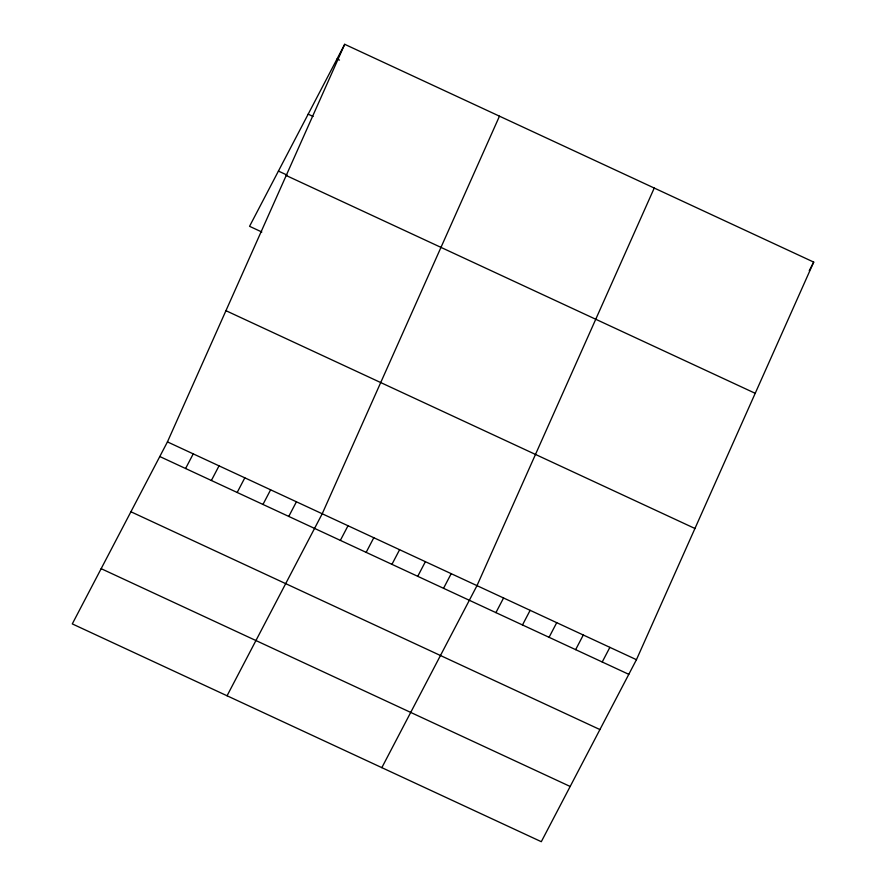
<?xml version="1.0" encoding="UTF-8"?>
<svg xmlns="http://www.w3.org/2000/svg" width="886" height="886" viewBox="0 0 886 886"><rect width="100%" height="100%" fill="white"/><g stroke="black" fill="none" stroke-linecap="round" stroke-linejoin="round"><path stroke-width="1.33" d="M167.443 441.892L344.698 44.3L813.713 262.101L636.447 659.693L541.302 841.7L72.287 623.899L167.443 441.892L636.447 659.693M499.471 116.177L322.216 513.769L227.06 695.776M654.245 188.042L476.989 585.646L381.833 767.653M344.698 44.3L249.553 226.307L261.835 232.01M185.584 468.517L193.237 453.876M211.377 480.489L219.03 465.848M237.171 492.472L244.824 477.831M262.965 504.444L270.618 489.814M288.77 516.427L296.422 501.786M340.357 540.382L348.01 525.752M366.151 552.366L373.803 537.724M391.944 564.349L399.597 549.708M417.738 576.321L425.391 561.68M443.543 588.304L451.195 573.663M495.916 612.625L503.569 597.984M522.485 624.962L530.138 610.332M549.065 637.311L556.718 622.67M575.645 649.648L583.298 635.007M602.225 661.986L609.878 647.356M809.25 270.64L813.713 262.101M337.045 58.941L339.504 60.082M308.173 114.172L313.09 116.454M278.425 171.076L287.02 175.063M286.2 175.506L755.215 393.306M225.941 310.687L694.945 528.488M159.79 456.534L628.794 674.335M130.918 511.765L599.922 729.566M101.159 568.668L570.174 786.469"/></g></svg>
